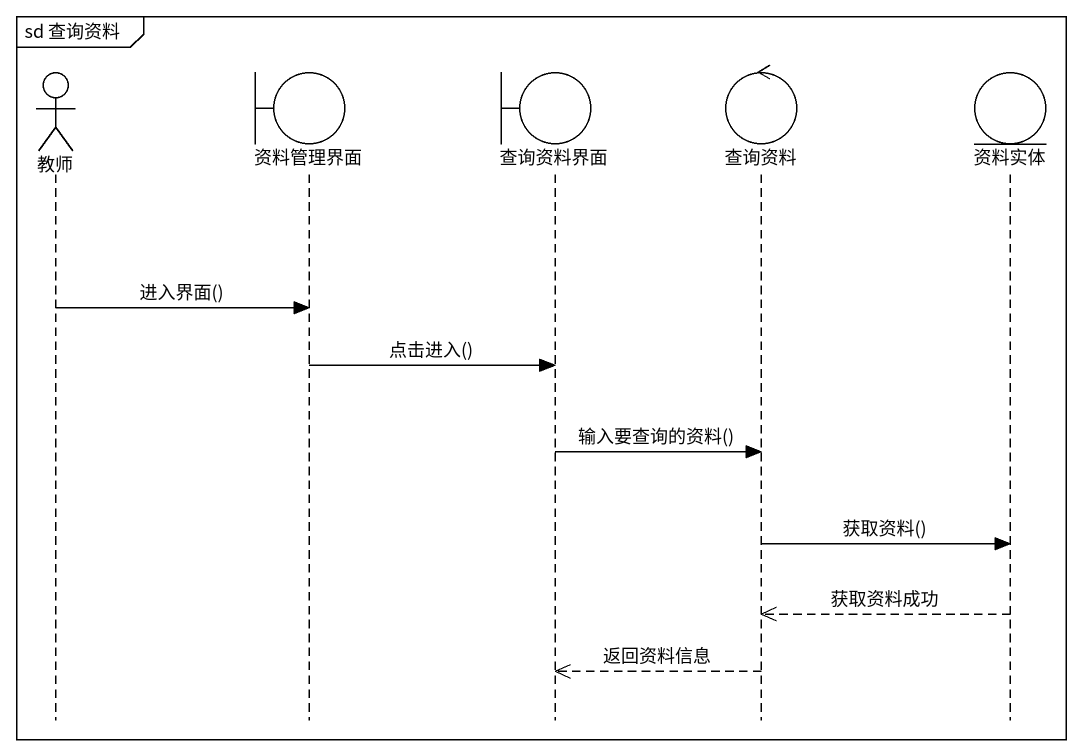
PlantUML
@startuml
mainframe sd 查询资料
hide footbox
actor 教师
boundary 资料管理界面
boundary 查询资料界面
control 查询资料
entity 资料实体

教师 -> 资料管理界面 : 进入界面()
资料管理界面 -> 查询资料界面 : 点击进入()
查询资料界面 -> 查询资料 : 输入要查询的资料()
查询资料 -> 资料实体 : 获取资料()
资料实体 -->> 查询资料 : 获取资料成功
查询资料 -->> 查询资料界面 : 返回资料信息
@enduml
